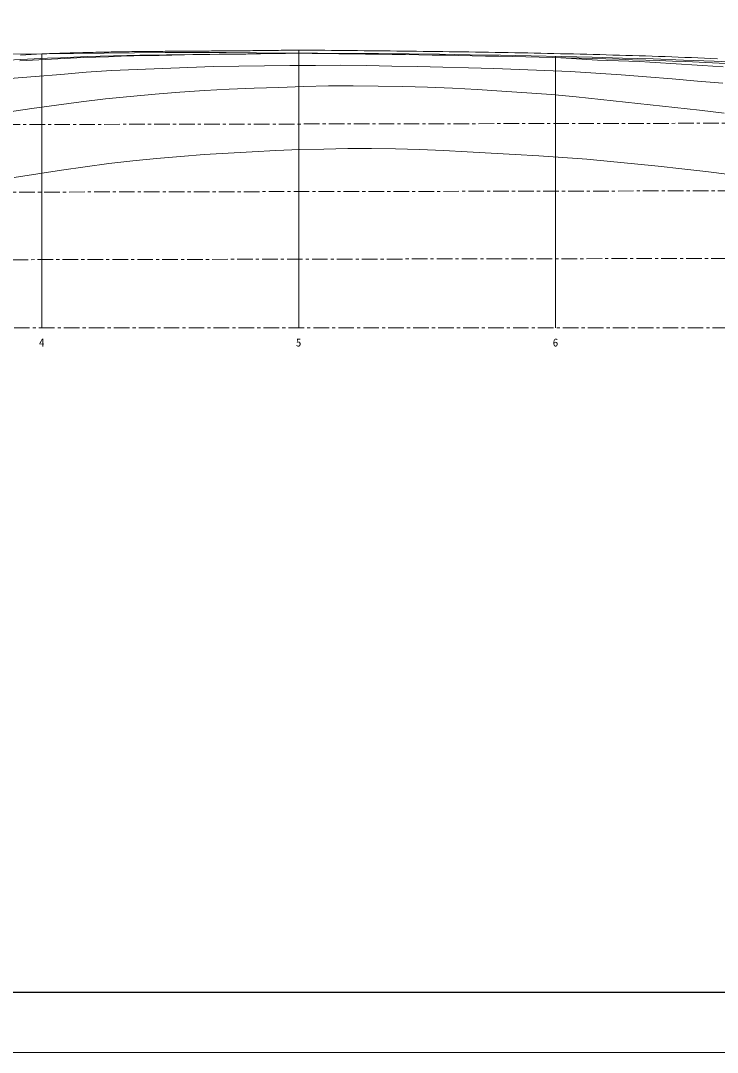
# Model space of a CAD drawing. Units: millimetres, scale not verified. Extents: x -28714 to 28714, y -20310 to 20310.
# Drawn here: x -4090 to 7080, y -20310 to -3768 of the extents above; entities that cross this region are included whole.
import ezdxf
from ezdxf.enums import TextEntityAlignment as Align

# ---------------------------------------------------------------- set-up
doc = ezdxf.new("R2010")
doc.units = ezdxf.units.MM
doc.header["$LTSCALE"] = 50
doc.linetypes.add('CHAIN1', pattern=[8, 5, -1, 1, -1])
for name, color, linetype, lineweight in [('0-0_0', 3, 'Continuous', 18), ('0-1', 4, 'CHAIN1', 18), ('0-2_寸法', 2, 'Continuous', 18), ('0-F', 3, 'Continuous', 18)]:
    doc.layers.add(name, color=color, linetype=linetype, lineweight=lineweight)
doc.styles.add('ＭＳ ゴシック', font='')
doc.styles.get('ＭＳ ゴシック').set_extended_font_data('MS Gothic')

msp = doc.modelspace()

# ---------------------------------------------------------------- linework, layer by layer
at = {"layer": '0-0_0'}
for p, q in [((-3750.4, -4300.49), (-3750.4, -8695.36)), ((367.9, -4240.06), (367.9, -8695.36)), ((4486.2, -4341.21), (4486.2, -8695.36))]:
    msp.add_line(p, q, dxfattribs=at)
for points in [[(367.9, -4289.78), (164.73, -4292.53), (-38.44, -4295.3), (-241.62, -4298.11), (-444.78, -4300.98), (-647.95, -4303.92), (-851.12, -4306.96), (-1054.29, -4310.12), (-1257.45, -4313.42), (-1460.61, -4316.94), (-1663.76, -4320.75), (-1866.91, -4324.92), (-2070.05, -4329.54), (-2273.17, -4334.69), (-2476.28, -4340.43), (-2679.37, -4346.85), (-2882.43, -4354.03), (-3085.47, -4362.04), (-3288.46, -4370.96), (-3491.41, -4380.79), (-3694.32, -4391.5), (-3897.18, -4403.06), (-4099.99, -4415.43)], [(-3750.4, -4300.49), (-3921.75, -4311.94), (-4093.12, -4323.13)], [(-3750.4, -4300.49), (-3709.16, -4299.25), (-3667.91, -4298), (-3626.66, -4296.76), (-3585.42, -4295.53), (-3544.17, -4294.3), (-3502.93, -4293.07), (-3461.68, -4291.86), (-3420.43, -4290.65), (-3379.19, -4289.45), (-3337.94, -4288.27), (-3296.69, -4287.09), (-3255.44, -4285.94), (-3214.19, -4284.79), (-3172.95, -4283.67), (-3131.7, -4282.56), (-3090.45, -4281.47), (-3049.2, -4280.41), (-3007.94, -4279.36), (-2966.69, -4278.34), (-2925.44, -4277.35), (-2884.19, -4276.38), (-2842.93, -4275.43), (-2801.68, -4274.52), (-2760.42, -4273.64), (-2719.17, -4272.78), (-2677.91, -4271.96), (-2636.66, -4271.18), (-2595.4, -4270.42), (-2554.14, -4269.69), (-2512.88, -4268.99), (-2471.62, -4268.32), (-2430.36, -4267.67), (-2389.1, -4267.05), (-2347.84, -4266.46), (-2306.58, -4265.89), (-2265.32, -4265.34), (-2224.06, -4264.82), (-2182.8, -4264.31), (-2141.54, -4263.83)], [(-2141.54, -4263.83), (-2100.28, -4263.37), (-2059.02, -4262.92), (-2017.75, -4262.5), (-1976.49, -4262.09), (-1935.23, -4261.69), (-1893.97, -4261.31), (-1852.7, -4260.94), (-1811.44, -4260.59), (-1770.18, -4260.25), (-1728.91, -4259.92), (-1687.65, -4259.6), (-1646.39, -4259.29), (-1605.13, -4258.99), (-1563.86, -4258.7), (-1522.6, -4258.41), (-1481.34, -4258.13), (-1440.07, -4257.85), (-1398.81, -4257.58), (-1357.54, -4257.31), (-1316.28, -4257.04), (-1275.02, -4256.78), (-1233.75, -4256.51), (-1192.49, -4256.24), (-1151.23, -4255.97), (-1109.96, -4255.7), (-1068.7, -4255.43), (-1027.44, -4255.15), (-986.17, -4254.87), (-944.91, -4254.58), (-903.65, -4254.29), (-862.38, -4253.99), (-821.12, -4253.68), (-779.86, -4253.37), (-738.59, -4253.05), (-697.33, -4252.72), (-656.07, -4252.38), (-614.81, -4252.03), (-573.54, -4251.67), (-532.28, -4251.3)], [(-532.28, -4251.3), (-491.02, -4250.91), (-449.76, -4250.51), (-408.49, -4250.1), (-367.23, -4249.68), (-325.97, -4249.24), (-284.71, -4248.78), (-243.45, -4248.31), (-202.18, -4247.83), (-160.92, -4247.33), (-119.66, -4246.83), (-78.4, -4246.31), (-37.14, -4245.78), (4.12, -4245.24), (45.38, -4244.69), (86.64, -4244.14), (127.9, -4243.58), (169.16, -4243.01), (210.42, -4242.44), (251.68, -4241.87), (292.95, -4241.29), (334.21, -4240.71), (375.47, -4240.13)], [(367.9, -4240.06), (472.85, -4241.07), (577.79, -4242.08), (682.74, -4243.09), (787.69, -4244.11), (892.64, -4245.13), (997.59, -4246.17), (1102.53, -4247.21), (1207.48, -4248.27), (1312.43, -4249.33), (1417.38, -4250.42), (1522.32, -4251.52), (1627.27, -4252.63), (1732.22, -4253.77), (1837.17, -4254.93), (1942.11, -4256.11), (2047.06, -4257.32), (2152, -4258.55), (2256.95, -4259.81), (2361.89, -4261.1), (2466.84, -4262.42), (2571.78, -4263.77), (2676.73, -4265.16), (2781.67, -4266.59), (2886.61, -4268.06), (2991.56, -4269.56), (3096.5, -4271.11), (3201.44, -4272.7), (3306.38, -4274.34), (3411.32, -4276.03), (3516.26, -4277.76), (3621.19, -4279.55), (3726.13, -4281.39), (3831.07, -4283.28), (3936, -4285.23), (4040.94, -4287.24), (4145.87, -4289.31), (4250.8, -4291.44), (4355.73, -4293.63), (4460.66, -4295.89)], [(4460.66, -4295.89), (4565.59, -4298.21), (4670.51, -4300.61), (4775.44, -4303.07), (4880.36, -4305.61), (4985.28, -4308.22), (5090.2, -4310.91), (5195.11, -4313.67), (5300.03, -4316.51), (5404.94, -4319.44), (5509.85, -4322.45), (5614.76, -4325.54), (5719.66, -4328.72), (5824.56, -4331.98), (5929.46, -4335.34), (6034.36, -4338.79), (6139.25, -4342.33), (6244.14, -4345.97), (6349.03, -4349.7), (6453.91, -4353.54), (6558.79, -4357.47), (6663.67, -4361.51), (6768.54, -4365.65), (6873.41, -4369.9), (6978.27, -4374.25), (7083.13, -4378.72)], [(4486.2, -4359.76), (4654.16, -4371.17), (4822.15, -4382.05), (4990.22, -4391.83), (5158.36, -4400.05), (5326.57, -4406.89), (5494.81, -4413.05), (5663.04, -4419.24), (5831.25, -4426.17), (5999.39, -4434.44), (6167.47, -4443.91), (6335.51, -4454.08), (6503.54, -4464.51), (6671.56, -4474.99), (6839.58, -4485.5), (7007.6, -4496.05), (7175.6, -4506.77)], [(5130.55, -4610.75), (4722.56, -4586.39), (4314.18, -4569.58), (3905.87, -4551.04), (3497.42, -4535.94), (3088.86, -4524.2), (2680.26, -4514.21), (2271.61, -4506.15), (1862.97, -4497.72), (1454.35, -4488.13), (1045.64, -4484.96), (636.92, -4486.52), (228.2, -4488.84), (-180.52, -4491.35), (-589.22, -4496.21), (-997.85, -4505.06), (-1406.39, -4517.62), (-1814.81, -4533.24), (-2223.17, -4550.77), (-2631.43, -4570.18), (-3039.26, -4597.04), (-3446.45, -4632.45), (-3854.13, -4661.59), (-4261.33, -4696.8)], [(7167.78, -4771.87), (6760.58, -4736.64), (6353.36, -4701.48), (5945.91, -4669.3), (5538.26, -4639.67), (5130.55, -4610.75)], [(4815.91, -4991.82), (4419.94, -4955.24), (4023.49, -4924.38), (3626.7, -4898.13), (3229.72, -4874.99), (2832.63, -4853.69), (2435.39, -4835.68), (2037.91, -4823.92), (1640.3, -4817.77), (1242.66, -4814.19), (845.01, -4814.12), (447.47, -4822.97), (50.13, -4838.83), (-347.35, -4850.76), (-744.73, -4865.33), (-1141.69, -4888.77), (-1538.31, -4917.49), (-1934.78, -4948.2), (-2330.92, -4982.78), (-2726.46, -5023.75), (-3121.26, -5071.24), (-3515.49, -5123.3), (-3909.33, -5178.27), (-4302.95, -5234.81)], [(7187.54, -5252.31), (6792.78, -5204.44), (6397.57, -5160.38), (6002.17, -5118.08), (5606.79, -5075.57), (5211.45, -5032.73), (4815.91, -4991.82)], [(-4191.37, -6284.52), (-3812.73, -6222.64), (-3433.03, -6167.54), (-3053.26, -6112.87), (-2673.06, -6061.4), (-2291.98, -6016.85), (-1910.2, -5978.8), (-1527.94, -5945.86), (-1145.34, -5917.22), (-762.47, -5892.25), (-379.42, -5870.32), (3.78, -5851.33), (387.18, -5836.67), (770.73, -5826.86), (1154.35, -5820.86), (1538.02, -5818.48), (1921.68, -5821.67), (2305.2, -5832.58), (2688.45, -5850.5), (3071.54, -5871.69), (3454.66, -5892.39), (3837.83, -5912.1), (4220.88, -5934.05), (4603.63, -5960.65), (4986.02, -5992.03), (5368.12, -6026.83), (5749.99, -6063.98), (6131.64, -6103.33), (6513.06, -6144.92), (6894.17, -6189.24), (7274.87, -6236.87)]]:
    msp.add_lwpolyline(points, dxfattribs=at)
at = {"layer": '0-1'}
for p, q in [((17901.53, -5394.22), (-20993.8, -5464.23)), ((20537.98, -6473.16), (-22983.44, -6551.49)), ((21631.8, -7554.87), (-23706.42, -7636.47)), ((-24595.34, -8695.36), (24373.2, -8695.36))]:
    msp.add_line(p, q, dxfattribs=at)
at = {"layer": '0-1', "color": 3, "linetype": 'Continuous'}
for points in [[(367.9, -4289.78), (155.82, -4293.94), (-56.27, -4297.88), (-268.36, -4301.36), (-480.46, -4304.18), (-692.57, -4306.46), (-904.68, -4308.55), (-1116.79, -4310.82), (-1328.89, -4313.54), (-1540.99, -4316.5), (-1753.1, -4319.33), (-1965.2, -4321.71), (-2177.31, -4323.88), (-2389.42, -4326.56), (-2601.5, -4330.5), (-2813.54, -4336.38), (-3025.52, -4344.1), (-3237.45, -4353), (-3449.37, -4362.42), (-3661.28, -4371.78), (-3873.19, -4381.17), (-4085.09, -4391), (-4296.94, -4401.68)], [(4094.28, -4332.67), (3605.27, -4323.02), (3116.24, -4314.58), (2627.19, -4307.46), (2138.11, -4301.75), (1649.03, -4297.55), (1159.93, -4294.51), (670.84, -4291.75), (181.74, -4288.38), (-307.34, -4284.41), (-796.44, -4281.07), (-1285.54, -4279.61), (-1774.64, -4280.44), (-2263.74, -4283.25), (-2752.82, -4287.71), (-3241.89, -4293.47), (-3730.95, -4300.21), (-4220, -4307.65)], [(367.9, -4289.78), (582.01, -4292.69), (796.12, -4295.61), (1010.23, -4298.56), (1224.35, -4301.54), (1438.46, -4304.56), (1652.57, -4307.64), (1866.67, -4310.78), (2080.78, -4314), (2294.89, -4317.31), (2508.99, -4320.71), (2723.1, -4324.24), (2937.2, -4327.9), (3151.3, -4331.7), (3365.39, -4335.67), (3579.48, -4339.82), (3793.57, -4344.17), (4007.65, -4348.72), (4221.73, -4353.51), (4435.8, -4358.54), (4649.87, -4363.83), (4863.93, -4369.4), (5077.98, -4375.26), (5292.03, -4381.43), (5506.06, -4387.93), (5720.08, -4394.77), (5934.09, -4401.96), (6148.09, -4409.52), (6362.08, -4417.48), (6576.04, -4425.84), (6790, -4434.62), (7003.93, -4443.84), (7217.84, -4453.58)], [(7516.28, -4438.85), (7027.62, -4418.13), (6538.86, -4399.64), (6050.03, -4383.17), (5561.15, -4368.46), (5072.22, -4355.29), (4583.26, -4343.43), (4094.28, -4332.67)]]:
    msp.add_lwpolyline(points, dxfattribs=at)
at = {"layer": '0-F'}
msp.add_lwpolyline([(-28714.35, -20310.15), (28714.35, -20310.15), (28714.35, 20310.15)], dxfattribs=at)
at = {"layer": '0-F', "lineweight": 25}
msp.add_lwpolyline([(-27748.35, -19344.15), (27747.87, -19344.15), (27747.87, 19344.15)], dxfattribs=at)

# ---------------------------------------------------------------- texts
at = {"layer": '0-2_寸法', "style": 'ＭＳ ゴシック'}
for s, p in [('4', (-3795.18, -9031.95)), ('5', (323.12, -9031.95)), ('6', (4441.41, -9031.95))]:
    msp.add_text(s, height=128.3, dxfattribs=at).set_placement(p, align=Align.BOTTOM_LEFT)

doc.saveas('drawing.dxf')
